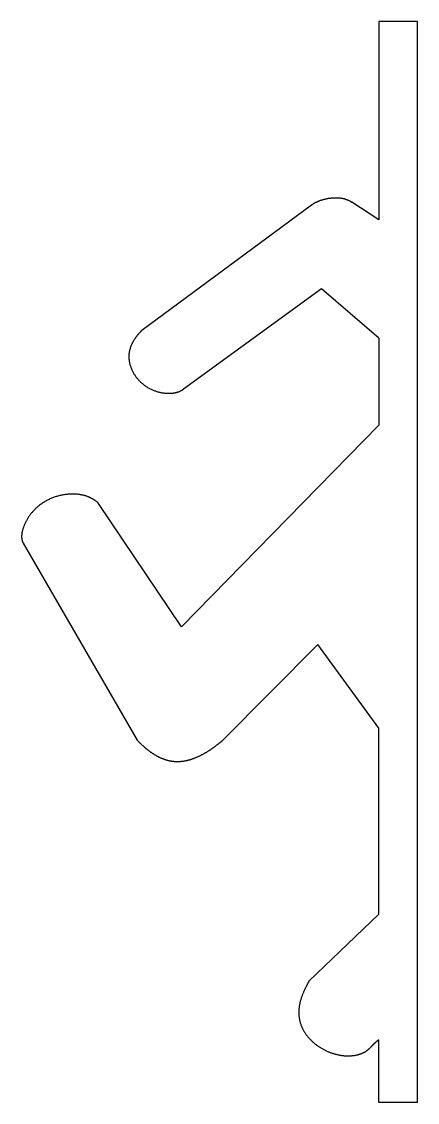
# Model space of a CAD drawing. Header units: inches. Extents: x -0.7 to -0.27, y -0.63 to 0.54.
import ezdxf

# ---------------------------------------------------------------- set-up
doc = ezdxf.new("R2010")
doc.units = ezdxf.units.IN
doc.layers.get('0').update_dxf_attribs({"linetype": 'CONTINUOUS'})

msp = doc.modelspace()

# ---------------------------------------------------------------- linework, layer by layer
for p, q in [((-0.271, 0.545), (-0.313, 0.545)), ((-0.313, 0.545), (-0.313, 0.33)), ((-0.271, -0.628), (-0.271, 0.545)), ((-0.57, 0.21), (-0.386, 0.346)), ((-0.313, 0.33), (-0.342, 0.349)), ((-0.375, 0.255), (-0.525, 0.146)), ((-0.313, 0.2013), (-0.375, 0.255)), ((-0.313, 0.2013), (-0.313, 0.107)), ((-0.313, 0.107), (-0.527, -0.112)), ((-0.527, -0.112), (-0.617, 0.022)), ((-0.699, -0.021), (-0.575, -0.235)), ((-0.4823, -0.235), (-0.379, -0.131)), ((-0.313, -0.222), (-0.379, -0.131)), ((-0.313, -0.4239), (-0.313, -0.222)), ((-0.313, -0.4239), (-0.3887, -0.4966)), ((-0.313, -0.628), (-0.313, -0.56)), ((-0.271, -0.628), (-0.313, -0.628))]:
    msp.add_line(p, q)
for points in [[(-0.386, 0.346), (-0.3847, 0.3469), (-0.382, 0.3487), (-0.3773, 0.3509), (-0.3701, 0.3531), (-0.3604, 0.3544), (-0.3526, 0.3538), (-0.3471, 0.352), (-0.3437, 0.3501), (-0.342, 0.349)], [(-0.57, 0.21), (-0.5721, 0.2079), (-0.5758, 0.2038), (-0.5803, 0.1976), (-0.5841, 0.1893), (-0.585, 0.1786), (-0.5821, 0.1677), (-0.5757, 0.1571), (-0.5662, 0.1484), (-0.5547, 0.143), (-0.5428, 0.1409), (-0.5343, 0.1417), (-0.5291, 0.1434), (-0.5263, 0.1451), (-0.525, 0.146)], [(-0.617, 0.022), (-0.6186, 0.0236), (-0.6221, 0.0265), (-0.6281, 0.0299), (-0.6377, 0.0325), (-0.6513, 0.0327), (-0.665, 0.0297), (-0.6776, 0.0236), (-0.688, 0.0149), (-0.6955, 0.0046), (-0.6999, -0.0058), (-0.7011, -0.0131), (-0.7005, -0.0175), (-0.6996, -0.0199), (-0.699, -0.021)], [(-0.575, -0.235), (-0.5733, -0.2368), (-0.57, -0.2401), (-0.565, -0.2447), (-0.5581, -0.2498), (-0.5494, -0.2546), (-0.5405, -0.2576), (-0.5313, -0.2585), (-0.5219, -0.2575), (-0.5123, -0.2545), (-0.5025, -0.2497), (-0.4945, -0.2446), (-0.4884, -0.2401), (-0.4843, -0.2367), (-0.4823, -0.235)], [(-0.3887, -0.4966), (-0.3904, -0.4997), (-0.3936, -0.5056), (-0.3973, -0.514), (-0.4001, -0.5243), (-0.4002, -0.5357), (-0.3973, -0.5459), (-0.392, -0.555), (-0.3847, -0.5629), (-0.3758, -0.5695), (-0.3656, -0.5744), (-0.3547, -0.5773), (-0.3439, -0.578), (-0.3341, -0.5764), (-0.327, -0.5732), (-0.3223, -0.5691), (-0.3192, -0.5655), (-0.3164, -0.5627), (-0.3142, -0.5609), (-0.313, -0.56)]]:
    msp.add_open_spline(points, degree=5)

doc.saveas('drawing.dxf')
